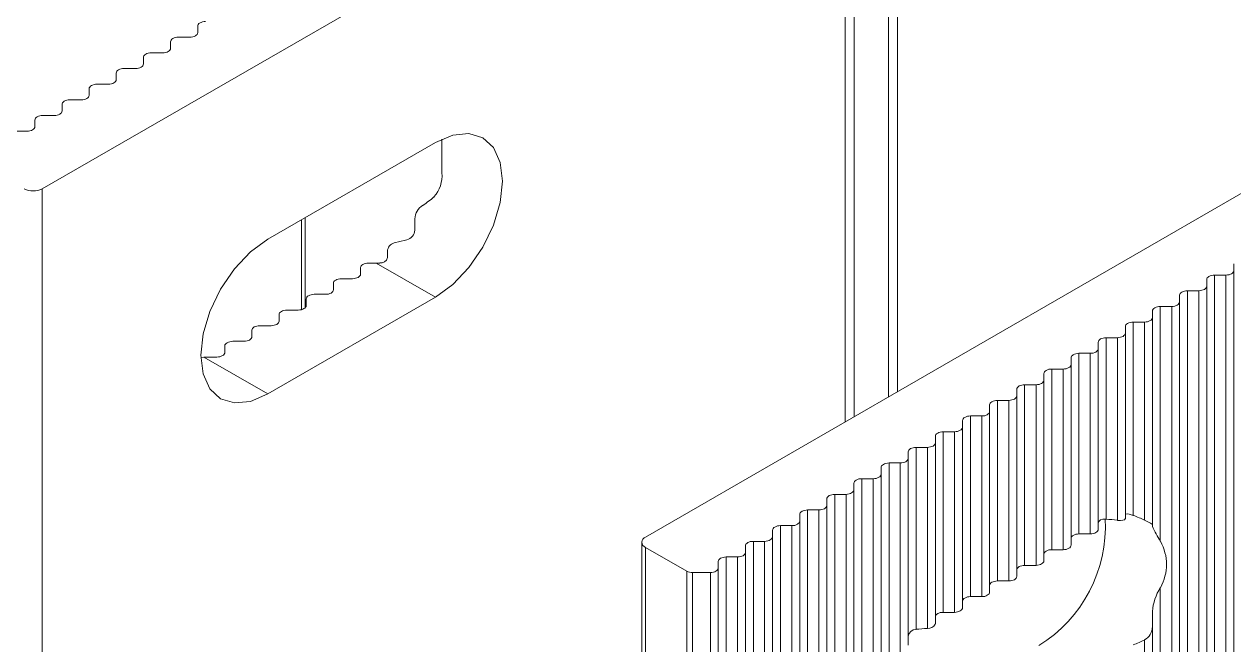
# Model space of a CAD drawing. Header units: millimetres. Extents: x 39 to 459, y 26 to 647.
# Drawn here: x 69.141 to 70.289, y 244.061 to 244.65 of the extents above; entities that cross this region are included whole.
import ezdxf

# ---------------------------------------------------------------- set-up
doc = ezdxf.new("R2010")
doc.units = ezdxf.units.MM
doc.layers.add('ANTET', color=7, linetype='Continuous')

# ---------------------------------------------------------------- blocks, each defined once
blk = doc.blocks.new('Griyaj Montajı')
at = {"color": 7, "linetype": 'Continuous', "lineweight": 15}
for p, q in [((11052.8745, 2136.6308), (11052.1122, 2136.1908)), ((11052.2599, 2136.339), (11052.2599, 2136.3452)), ((11052.2341, 2136.3241), (11052.2341, 2136.3304)), ((11052.2416, 2136.3347), (11052.2524, 2136.3347)), ((11052.2159, 2136.3198), (11052.2266, 2136.3198)), ((11052.1901, 2136.3049), (11052.2009, 2136.3049)), ((11052.2084, 2136.3093), (11052.2084, 2136.3155)), ((11052.1826, 2136.2944), (11052.1826, 2136.3006)), ((11053.4473, 2136.3002), (11052.685, 2135.8601)), ((11052.1568, 2136.2795), (11052.1568, 2136.2857)), ((11052.1643, 2136.2901), (11052.1751, 2136.2901)), ((11052.1311, 2136.2647), (11052.1311, 2136.2709)), ((11052.1386, 2136.2752), (11052.1493, 2136.2752)), ((11052.1128, 2136.2603), (11052.1236, 2136.2603)), ((11052.1053, 2136.2498), (11052.1053, 2136.256)), ((11052.0871, 2136.2455), (11052.0978, 2136.2455)), ((11052.4917, 2136.238), (11052.4917, 2136.2058)), ((11052.4856, 2136.2348), (11052.3265, 2136.143)), ((11052.1122, 2136.1908), (11052.1122, 2135.2109)), ((11052.3583, 2136.1613), (11052.3583, 2136.076)), ((11052.4144, 2136.116), (11052.4144, 2136.1098)), ((11052.4293, 2136.1203), (11052.4219, 2136.1203)), ((11052.4293, 2136.1203), (11052.4856, 2136.0878)), ((11053.2434, 2136.1132), (11053.2434, 2136.1194)), ((11053.2434, 2136.1132), (11053.2434, 2135.1334)), ((11052.3887, 2136.1011), (11052.3887, 2136.0949)), ((11052.4069, 2136.1054), (11052.3962, 2136.1054)), ((11053.2176, 2136.0984), (11053.2176, 2136.1046)), ((11053.2176, 2136.0984), (11053.2176, 2135.1185)), ((11053.2251, 2136.1089), (11053.2359, 2136.1089)), ((11053.2251, 2136.1089), (11053.2251, 2135.1291)), ((11053.2359, 2136.1089), (11053.2359, 2135.1291)), ((11052.4856, 2136.0878), (11052.3265, 2135.996)), ((11052.3629, 2136.0862), (11052.3629, 2136.08)), ((11052.3812, 2136.0906), (11052.3704, 2136.0906)), ((11053.1919, 2136.0835), (11053.1919, 2136.0897)), ((11053.1994, 2136.094), (11053.2101, 2136.094)), ((11053.1994, 2136.094), (11053.1994, 2135.1142)), ((11053.2101, 2136.094), (11053.2101, 2135.1142)), ((11052.3554, 2136.0757), (11052.3447, 2136.0757)), ((11053.1661, 2136.0686), (11053.1661, 2136.0748)), ((11053.1736, 2136.0792), (11053.1844, 2136.0792)), ((11053.1736, 2136.0792), (11053.1736, 2135.8563)), ((11053.1844, 2136.0792), (11053.1844, 2135.0993)), ((11053.1919, 2136.0835), (11053.1919, 2135.1036)), ((11052.3372, 2136.0714), (11052.3372, 2136.0652)), ((11053.1479, 2136.0643), (11053.1586, 2136.0643)), ((11053.1479, 2136.0643), (11053.1479, 2135.8808)), ((11053.1586, 2136.0643), (11053.1586, 2135.8762)), ((11053.1661, 2136.0686), (11053.1661, 2135.8722)), ((11052.3114, 2136.0565), (11052.3114, 2136.0503)), ((11052.3297, 2136.0608), (11052.3189, 2136.0608)), ((11053.1404, 2136.0538), (11053.1404, 2136.06)), ((11053.1404, 2136.0538), (11053.1404, 2135.8777)), ((11052.2856, 2136.0416), (11052.2856, 2136.0354)), ((11052.3039, 2136.046), (11052.2931, 2136.046)), ((11053.1146, 2136.0389), (11053.1146, 2136.0451)), ((11053.1221, 2136.0494), (11053.1329, 2136.0494)), ((11053.1221, 2136.0494), (11053.1221, 2135.8772)), ((11053.1329, 2136.0494), (11053.1329, 2135.876)), ((11052.2658, 2136.031), (11052.2636, 2136.0305)), ((11052.2658, 2136.031), (11052.3265, 2135.996)), ((11052.2781, 2136.0311), (11052.2674, 2136.0311)), ((11053.0889, 2136.024), (11053.0889, 2136.0302)), ((11053.0964, 2136.0346), (11053.1071, 2136.0346)), ((11053.0964, 2136.0346), (11053.0964, 2135.8631)), ((11053.1071, 2136.0346), (11053.1071, 2135.8631)), ((11053.1146, 2136.0389), (11053.1146, 2135.8674)), ((11053.0706, 2136.0197), (11053.0814, 2136.0197)), ((11053.0706, 2136.0197), (11053.0706, 2135.8482)), ((11053.0814, 2136.0197), (11053.0814, 2135.8482)), ((11053.0889, 2136.024), (11053.0889, 2135.8525)), ((11053.0631, 2136.0091), (11053.0631, 2136.0154)), ((11053.0631, 2136.0091), (11053.0631, 2135.8377)), ((11053.0373, 2135.9943), (11053.0373, 2136.0005)), ((11053.0373, 2135.9943), (11053.0373, 2135.8228)), ((11053.0448, 2136.0048), (11053.0556, 2136.0048)), ((11053.0448, 2136.0048), (11053.0448, 2135.8333)), ((11053.0556, 2136.0048), (11053.0556, 2135.8333)), ((11053.0116, 2135.9794), (11053.0116, 2135.9856)), ((11053.0191, 2135.9899), (11053.0298, 2135.9899)), ((11053.0191, 2135.9899), (11053.0191, 2135.8185)), ((11053.0298, 2135.9899), (11053.0298, 2135.8185)), ((11052.9933, 2135.9751), (11053.0041, 2135.9751)), ((11052.9933, 2135.9751), (11052.9933, 2135.8036)), ((11053.0041, 2135.9751), (11053.0041, 2135.8036)), ((11053.0116, 2135.9794), (11053.0116, 2135.8079)), ((11052.9676, 2135.9602), (11052.9783, 2135.9602)), ((11052.9676, 2135.9602), (11052.9676, 2135.7887)), ((11052.9783, 2135.9602), (11052.9783, 2135.7887)), ((11052.9858, 2135.9645), (11052.9858, 2135.9708)), ((11052.9858, 2135.9645), (11052.9858, 2135.7931)), ((11052.9601, 2135.9497), (11052.9601, 2135.9559)), ((11052.9601, 2135.9497), (11052.9601, 2135.7782)), ((11052.9343, 2135.9348), (11052.9343, 2135.941)), ((11052.9418, 2135.9453), (11052.9526, 2135.9453)), ((11052.9418, 2135.9453), (11052.9418, 2135.7725)), ((11052.9526, 2135.9453), (11052.9526, 2135.7735)), ((11052.9086, 2135.9199), (11052.9086, 2135.9261)), ((11052.9161, 2135.9305), (11052.9268, 2135.9305)), ((11052.9161, 2135.9305), (11052.9161, 2135.7446)), ((11052.9268, 2135.9305), (11052.9268, 2135.7488)), ((11052.9343, 2135.9348), (11052.9343, 2135.7575)), ((11052.8903, 2135.9156), (11052.9011, 2135.9156)), ((11052.8903, 2135.9156), (11052.8903, 2135.6749)), ((11052.9011, 2135.9156), (11052.9011, 2135.7005)), ((11052.9086, 2135.9199), (11052.9086, 2135.7195)), ((11052.8828, 2135.9051), (11052.8828, 2135.9113)), ((11052.8828, 2135.9051), (11052.8828, 2134.9252)), ((11052.857, 2135.8902), (11052.857, 2135.8964)), ((11052.8645, 2135.9007), (11052.8753, 2135.9007)), ((11052.8645, 2135.9007), (11052.8645, 2134.9209)), ((11052.8753, 2135.9007), (11052.8753, 2134.9209)), ((11052.8313, 2135.8753), (11052.8313, 2135.8815)), ((11052.8388, 2135.8859), (11052.8495, 2135.8859)), ((11052.8388, 2135.8859), (11052.8388, 2134.906)), ((11052.8495, 2135.8859), (11052.8495, 2134.906)), ((11052.857, 2135.8902), (11052.857, 2134.9103)), ((11052.813, 2135.871), (11052.8238, 2135.871)), ((11052.813, 2135.871), (11052.813, 2134.8911)), ((11052.8238, 2135.871), (11052.8238, 2134.8911)), ((11052.8313, 2135.8753), (11052.8313, 2134.8955)), ((11052.8055, 2135.8605), (11052.8055, 2135.8667)), ((11052.8055, 2135.8605), (11052.8055, 2134.8806)), ((11053.1071, 2135.8631), (11053.0964, 2135.8631)), ((11052.6815, 2135.8552), (11052.6815, 2134.8754)), ((11052.685, 2135.8503), (11052.7242, 2135.8277)), ((11052.685, 2135.8503), (11052.685, 2134.8705)), ((11052.7798, 2135.8456), (11052.7798, 2135.8518)), ((11052.7798, 2135.8456), (11052.7798, 2134.8657)), ((11052.7873, 2135.8561), (11052.798, 2135.8561)), ((11052.7873, 2135.8561), (11052.7873, 2134.8763)), ((11052.798, 2135.8561), (11052.798, 2134.8763)), ((11053.0814, 2135.8482), (11053.0706, 2135.8482)), ((11052.754, 2135.8307), (11052.754, 2135.8369)), ((11052.7615, 2135.8413), (11052.7723, 2135.8413)), ((11052.7615, 2135.8413), (11052.7615, 2134.8614)), ((11052.7723, 2135.8413), (11052.7723, 2134.8614)), ((11052.7242, 2135.8277), (11052.7242, 2134.8478)), ((11052.7295, 2135.8264), (11052.7465, 2135.8264)), ((11052.7295, 2135.8264), (11052.7295, 2134.8465)), ((11052.7465, 2135.8264), (11052.7465, 2134.8465)), ((11052.754, 2135.8307), (11052.754, 2134.8509)), ((11053.0556, 2135.8333), (11053.0448, 2135.8333)), ((11053.0298, 2135.8185), (11053.0191, 2135.8185)), ((11053.1736, 2135.8121), (11053.1736, 2135.3664)), ((11053.0041, 2135.8036), (11052.9933, 2135.8036)), ((11052.9783, 2135.7887), (11052.9676, 2135.7887)), ((11053.1661, 2135.7752), (11053.1661, 2135.3822)), ((11053.1586, 2135.7625), (11053.1586, 2135.3863))]:
    blk.add_line(p, q, dxfattribs=at)
at = {"color": 8, "linetype": 'Continuous', "lineweight": 15}
for p, q in [((11052.8745, 2136.6308), (11052.8745, 2135.9695)), ((11052.883, 2136.6328), (11052.883, 2135.9744)), ((11052.9155, 2136.6328), (11052.9155, 2135.9932)), ((11052.924, 2136.6308), (11052.924, 2135.9981)), ((11052.3618, 2136.1634), (11052.3618, 2136.0778))]:
    blk.add_line(p, q, dxfattribs=at)
at = {"color": 7, "linetype": 'Continuous', "lineweight": 15, "flags": 128}
for points in [[(11052.2524, 2136.3347), (11052.2538, 2136.3348), (11052.2552, 2136.335), (11052.2565, 2136.3354), (11052.2577, 2136.3359), (11052.2586, 2136.3366), (11052.2593, 2136.3374), (11052.2597, 2136.3382), (11052.2599, 2136.339)], [(11052.2599, 2136.3452), (11052.26, 2136.3461), (11052.2604, 2136.3469), (11052.2611, 2136.3476), (11052.2621, 2136.3483), (11052.2632, 2136.3488), (11052.2645, 2136.3492), (11052.2659, 2136.3495), (11052.2674, 2136.3496)], [(11052.2341, 2136.3304), (11052.2343, 2136.3312), (11052.2347, 2136.332), (11052.2354, 2136.3328), (11052.2363, 2136.3334), (11052.2375, 2136.334), (11052.2388, 2136.3344), (11052.2402, 2136.3346), (11052.2416, 2136.3347)], [(11052.2084, 2136.3155), (11052.2085, 2136.3163), (11052.2089, 2136.3171), (11052.2096, 2136.3179), (11052.2106, 2136.3185), (11052.2117, 2136.3191), (11052.213, 2136.3195), (11052.2144, 2136.3197), (11052.2159, 2136.3198)], [(11052.2266, 2136.3198), (11052.2281, 2136.3199), (11052.2295, 2136.3201), (11052.2308, 2136.3205), (11052.2319, 2136.3211), (11052.2329, 2136.3217), (11052.2336, 2136.3225), (11052.234, 2136.3233), (11052.2341, 2136.3241)], [(11052.1826, 2136.3006), (11052.1828, 2136.3015), (11052.1832, 2136.3023), (11052.1839, 2136.303), (11052.1848, 2136.3037), (11052.1859, 2136.3042), (11052.1872, 2136.3046), (11052.1886, 2136.3049), (11052.1901, 2136.3049)], [(11052.2009, 2136.3049), (11052.2023, 2136.305), (11052.2037, 2136.3053), (11052.205, 2136.3057), (11052.2062, 2136.3062), (11052.2071, 2136.3069), (11052.2078, 2136.3076), (11052.2082, 2136.3084), (11052.2084, 2136.3093)], [(11052.1751, 2136.2901), (11052.1766, 2136.2902), (11052.178, 2136.2904), (11052.1793, 2136.2908), (11052.1804, 2136.2913), (11052.1813, 2136.292), (11052.182, 2136.2927), (11052.1825, 2136.2936), (11052.1826, 2136.2944)], [(11052.1568, 2136.2857), (11052.157, 2136.2866), (11052.1574, 2136.2874), (11052.1581, 2136.2881), (11052.159, 2136.2888), (11052.1602, 2136.2893), (11052.1615, 2136.2897), (11052.1629, 2136.29), (11052.1643, 2136.2901)], [(11052.1311, 2136.2709), (11052.1312, 2136.2717), (11052.1317, 2136.2725), (11052.1324, 2136.2733), (11052.1333, 2136.2739), (11052.1344, 2136.2745), (11052.1357, 2136.2749), (11052.1371, 2136.2751), (11052.1386, 2136.2752)], [(11052.1493, 2136.2752), (11052.1508, 2136.2753), (11052.1522, 2136.2755), (11052.1535, 2136.2759), (11052.1547, 2136.2765), (11052.1556, 2136.2771), (11052.1563, 2136.2779), (11052.1567, 2136.2787), (11052.1568, 2136.2795)], [(11052.1053, 2136.256), (11052.1055, 2136.2569), (11052.1059, 2136.2577), (11052.1066, 2136.2584), (11052.1075, 2136.2591), (11052.1087, 2136.2596), (11052.11, 2136.26), (11052.1114, 2136.2603), (11052.1128, 2136.2603)], [(11052.1236, 2136.2603), (11052.1251, 2136.2604), (11052.1265, 2136.2607), (11052.1278, 2136.2611), (11052.1289, 2136.2616), (11052.1298, 2136.2623), (11052.1305, 2136.263), (11052.1309, 2136.2638), (11052.1311, 2136.2647)], [(11052.0978, 2136.2455), (11052.0993, 2136.2455), (11052.1007, 2136.2458), (11052.102, 2136.2462), (11052.1031, 2136.2467), (11052.1041, 2136.2474), (11052.1048, 2136.2481), (11052.1052, 2136.249), (11052.1053, 2136.2498)], [(11052.4856, 2136.2348), (11052.5021, 2136.2418), (11052.5174, 2136.2433), (11052.5306, 2136.2393), (11052.5407, 2136.2299), (11052.5471, 2136.2158), (11052.5492, 2136.1981), (11052.5471, 2136.1778), (11052.5407, 2136.1564), (11052.5306, 2136.1353), (11052.5174, 2136.116), (11052.5021, 2136.0998), (11052.4856, 2136.0878)], [(11052.4659, 2136.1624), (11052.4659, 2136.1587), (11052.4659, 2136.1552), (11052.4659, 2136.1516)], [(11052.3265, 2135.996), (11052.31, 2135.989), (11052.2947, 2135.9875), (11052.2815, 2135.9915), (11052.2714, 2136.0009), (11052.265, 2136.015), (11052.2628, 2136.0327), (11052.265, 2136.053), (11052.2714, 2136.0744), (11052.2815, 2136.0955), (11052.2947, 2136.1147), (11052.31, 2136.131), (11052.3265, 2136.143)], [(11052.4402, 2136.1328), (11052.4402, 2136.1303), (11052.4402, 2136.1278), (11052.4402, 2136.1254)], [(11052.4144, 2136.1098), (11052.4143, 2136.1089), (11052.4139, 2136.1081), (11052.4132, 2136.1074), (11052.4122, 2136.1067), (11052.4111, 2136.1062), (11052.4098, 2136.1058), (11052.4084, 2136.1055), (11052.4069, 2136.1054)], [(11052.4219, 2136.1203), (11052.4205, 2136.1202), (11052.4191, 2136.12), (11052.4178, 2136.1196), (11052.4166, 2136.119), (11052.4157, 2136.1184), (11052.415, 2136.1176), (11052.4146, 2136.1168), (11052.4144, 2136.116)], [(11053.2359, 2136.1089), (11053.2374, 2136.109), (11053.2388, 2136.1092), (11053.2401, 2136.1096), (11053.2412, 2136.1102), (11053.2421, 2136.1108), (11053.2428, 2136.1116), (11053.2433, 2136.1124), (11053.2434, 2136.1132)], [(11052.3962, 2136.1054), (11052.3947, 2136.1054), (11052.3933, 2136.1051), (11052.392, 2136.1047), (11052.3909, 2136.1042), (11052.3899, 2136.1035), (11052.3892, 2136.1028), (11052.3888, 2136.102), (11052.3887, 2136.1011)], [(11053.2101, 2136.094), (11053.2116, 2136.0941), (11053.213, 2136.0944), (11053.2143, 2136.0948), (11053.2154, 2136.0953), (11053.2164, 2136.096), (11053.2171, 2136.0967), (11053.2175, 2136.0975), (11053.2176, 2136.0984)], [(11053.2176, 2136.1046), (11053.2178, 2136.1054), (11053.2182, 2136.1062), (11053.2189, 2136.107), (11053.2198, 2136.1076), (11053.221, 2136.1082), (11053.2223, 2136.1086), (11053.2237, 2136.1088), (11053.2251, 2136.1089)], [(11052.3704, 2136.0906), (11052.3689, 2136.0905), (11052.3675, 2136.0902), (11052.3662, 2136.0898), (11052.3651, 2136.0893), (11052.3642, 2136.0887), (11052.3635, 2136.0879), (11052.3631, 2136.0871), (11052.3629, 2136.0862)], [(11052.3887, 2136.0949), (11052.3885, 2136.0941), (11052.3881, 2136.0933), (11052.3874, 2136.0925), (11052.3865, 2136.0918), (11052.3853, 2136.0913), (11052.384, 2136.0909), (11052.3826, 2136.0907), (11052.3812, 2136.0906)], [(11053.1919, 2136.0897), (11053.192, 2136.0906), (11053.1925, 2136.0914), (11053.1931, 2136.0921), (11053.1941, 2136.0928), (11053.1952, 2136.0933), (11053.1965, 2136.0937), (11053.1979, 2136.094), (11053.1994, 2136.094)], [(11052.3447, 2136.0757), (11052.3432, 2136.0756), (11052.3418, 2136.0754), (11052.3405, 2136.075), (11052.3393, 2136.0744), (11052.3384, 2136.0738), (11052.3377, 2136.073), (11052.3373, 2136.0722), (11052.3372, 2136.0714)], [(11052.3629, 2136.08), (11052.3628, 2136.0792), (11052.3623, 2136.0784), (11052.3616, 2136.0776), (11052.3607, 2136.077), (11052.3596, 2136.0764), (11052.3583, 2136.076), (11052.3569, 2136.0758), (11052.3554, 2136.0757)], [(11053.1661, 2136.0748), (11053.1663, 2136.0757), (11053.1667, 2136.0765), (11053.1674, 2136.0772), (11053.1683, 2136.0779), (11053.1695, 2136.0784), (11053.1708, 2136.0788), (11053.1722, 2136.0791), (11053.1736, 2136.0792)], [(11053.1844, 2136.0792), (11053.1858, 2136.0792), (11053.1873, 2136.0795), (11053.1885, 2136.0799), (11053.1897, 2136.0804), (11053.1906, 2136.0811), (11053.1913, 2136.0818), (11053.1917, 2136.0827), (11053.1919, 2136.0835)], [(11052.3372, 2136.0652), (11052.337, 2136.0643), (11052.3366, 2136.0635), (11052.3359, 2136.0628), (11052.335, 2136.0621), (11052.3338, 2136.0616), (11052.3325, 2136.0612), (11052.3311, 2136.0609), (11052.3297, 2136.0608)], [(11053.1404, 2136.06), (11053.1405, 2136.0608), (11053.1409, 2136.0616), (11053.1416, 2136.0624), (11053.1426, 2136.063), (11053.1437, 2136.0636), (11053.145, 2136.064), (11053.1464, 2136.0642), (11053.1479, 2136.0643)], [(11053.1586, 2136.0643), (11053.1601, 2136.0644), (11053.1615, 2136.0646), (11053.1628, 2136.065), (11053.1639, 2136.0656), (11053.1649, 2136.0662), (11053.1656, 2136.067), (11053.166, 2136.0678), (11053.1661, 2136.0686)], [(11052.3189, 2136.0608), (11052.3174, 2136.0608), (11052.316, 2136.0605), (11052.3147, 2136.0601), (11052.3136, 2136.0596), (11052.3127, 2136.0589), (11052.312, 2136.0582), (11052.3115, 2136.0574), (11052.3114, 2136.0565)], [(11053.1329, 2136.0494), (11053.1343, 2136.0495), (11053.1357, 2136.0498), (11053.137, 2136.0502), (11053.1382, 2136.0507), (11053.1391, 2136.0514), (11053.1398, 2136.0521), (11053.1402, 2136.0529), (11053.1404, 2136.0538)], [(11052.2931, 2136.046), (11052.2917, 2136.0459), (11052.2903, 2136.0456), (11052.289, 2136.0452), (11052.2878, 2136.0447), (11052.2869, 2136.044), (11052.2862, 2136.0433), (11052.2858, 2136.0425), (11052.2856, 2136.0416)], [(11052.3114, 2136.0503), (11052.3112, 2136.0495), (11052.3108, 2136.0486), (11052.3101, 2136.0479), (11052.3092, 2136.0472), (11052.3081, 2136.0467), (11052.3068, 2136.0463), (11052.3054, 2136.0461), (11052.3039, 2136.046)], [(11053.1146, 2136.0451), (11053.1148, 2136.0459), (11053.1152, 2136.0468), (11053.1159, 2136.0475), (11053.1168, 2136.0482), (11053.1179, 2136.0487), (11053.1192, 2136.0491), (11053.1206, 2136.0493), (11053.1221, 2136.0494)], [(11052.2856, 2136.0354), (11052.2855, 2136.0346), (11052.2851, 2136.0338), (11052.2844, 2136.033), (11052.2834, 2136.0324), (11052.2823, 2136.0318), (11052.281, 2136.0314), (11052.2796, 2136.0312), (11052.2781, 2136.0311)], [(11053.0889, 2136.0302), (11053.089, 2136.0311), (11053.0894, 2136.0319), (11053.0901, 2136.0326), (11053.091, 2136.0333), (11053.0922, 2136.0338), (11053.0935, 2136.0342), (11053.0949, 2136.0345), (11053.0964, 2136.0346)], [(11053.1071, 2136.0346), (11053.1086, 2136.0346), (11053.11, 2136.0349), (11053.1113, 2136.0353), (11053.1124, 2136.0358), (11053.1133, 2136.0365), (11053.114, 2136.0372), (11053.1145, 2136.038), (11053.1146, 2136.0389)], [(11053.0631, 2136.0154), (11053.0632, 2136.0162), (11053.0637, 2136.017), (11053.0644, 2136.0178), (11053.0653, 2136.0184), (11053.0664, 2136.019), (11053.0677, 2136.0194), (11053.0691, 2136.0196), (11053.0706, 2136.0197)], [(11053.0814, 2136.0197), (11053.0828, 2136.0198), (11053.0842, 2136.02), (11053.0855, 2136.0204), (11053.0867, 2136.021), (11053.0876, 2136.0216), (11053.0883, 2136.0224), (11053.0887, 2136.0232), (11053.0889, 2136.024)], [(11053.0556, 2136.0048), (11053.0571, 2136.0049), (11053.0585, 2136.0051), (11053.0598, 2136.0055), (11053.0609, 2136.0061), (11053.0618, 2136.0067), (11053.0625, 2136.0075), (11053.0629, 2136.0083), (11053.0631, 2136.0091)], [(11053.0298, 2135.9899), (11053.0313, 2135.99), (11053.0327, 2135.9903), (11053.034, 2135.9907), (11053.0351, 2135.9912), (11053.0361, 2135.9919), (11053.0368, 2135.9926), (11053.0372, 2135.9934), (11053.0373, 2135.9943)], [(11053.0373, 2136.0005), (11053.0375, 2136.0013), (11053.0379, 2136.0021), (11053.0386, 2136.0029), (11053.0395, 2136.0036), (11053.0407, 2136.0041), (11053.042, 2136.0045), (11053.0434, 2136.0047), (11053.0448, 2136.0048)], [(11053.0116, 2135.9856), (11053.0117, 2135.9865), (11053.0121, 2135.9873), (11053.0128, 2135.988), (11053.0138, 2135.9887), (11053.0149, 2135.9892), (11053.0162, 2135.9896), (11053.0176, 2135.9899), (11053.0191, 2135.9899)], [(11052.9858, 2135.9708), (11052.986, 2135.9716), (11052.9864, 2135.9724), (11052.9871, 2135.9732), (11052.988, 2135.9738), (11052.9892, 2135.9744), (11052.9905, 2135.9748), (11052.9919, 2135.975), (11052.9933, 2135.9751)], [(11053.0041, 2135.9751), (11053.0055, 2135.9752), (11053.007, 2135.9754), (11053.0082, 2135.9758), (11053.0094, 2135.9763), (11053.0103, 2135.977), (11053.011, 2135.9778), (11053.0114, 2135.9786), (11053.0116, 2135.9794)], [(11052.9601, 2135.9559), (11052.9602, 2135.9567), (11052.9606, 2135.9575), (11052.9613, 2135.9583), (11052.9623, 2135.9589), (11052.9634, 2135.9595), (11052.9647, 2135.9599), (11052.9661, 2135.9601), (11052.9676, 2135.9602)], [(11052.9783, 2135.9602), (11052.9798, 2135.9603), (11052.9812, 2135.9605), (11052.9825, 2135.9609), (11052.9836, 2135.9615), (11052.9846, 2135.9621), (11052.9853, 2135.9629), (11052.9857, 2135.9637), (11052.9858, 2135.9645)], [(11052.9526, 2135.9453), (11052.954, 2135.9454), (11052.9554, 2135.9457), (11052.9567, 2135.9461), (11052.9579, 2135.9466), (11052.9588, 2135.9473), (11052.9595, 2135.948), (11052.9599, 2135.9488), (11052.9601, 2135.9497)], [(11052.9343, 2135.941), (11052.9345, 2135.9419), (11052.9349, 2135.9427), (11052.9356, 2135.9434), (11052.9365, 2135.9441), (11052.9376, 2135.9446), (11052.9389, 2135.945), (11052.9403, 2135.9453), (11052.9418, 2135.9453)], [(11052.9086, 2135.9261), (11052.9087, 2135.927), (11052.9091, 2135.9278), (11052.9098, 2135.9285), (11052.9107, 2135.9292), (11052.9119, 2135.9297), (11052.9132, 2135.9301), (11052.9146, 2135.9304), (11052.9161, 2135.9305)], [(11052.9268, 2135.9305), (11052.9283, 2135.9306), (11052.9297, 2135.9308), (11052.931, 2135.9312), (11052.9321, 2135.9317), (11052.933, 2135.9324), (11052.9337, 2135.9331), (11052.9342, 2135.934), (11052.9343, 2135.9348)], [(11052.8828, 2135.9113), (11052.8829, 2135.9121), (11052.8834, 2135.9129), (11052.8841, 2135.9137), (11052.885, 2135.9143), (11052.8861, 2135.9149), (11052.8874, 2135.9153), (11052.8888, 2135.9155), (11052.8903, 2135.9156)], [(11052.9011, 2135.9156), (11052.9025, 2135.9157), (11052.9039, 2135.9159), (11052.9052, 2135.9163), (11052.9064, 2135.9169), (11052.9073, 2135.9175), (11052.908, 2135.9183), (11052.9084, 2135.9191), (11052.9086, 2135.9199)], [(11052.8753, 2135.9007), (11052.8768, 2135.9008), (11052.8782, 2135.9011), (11052.8795, 2135.9015), (11052.8806, 2135.902), (11052.8815, 2135.9027), (11052.8822, 2135.9034), (11052.8826, 2135.9042), (11052.8828, 2135.9051)], [(11052.857, 2135.8964), (11052.8572, 2135.8972), (11052.8576, 2135.8981), (11052.8583, 2135.8988), (11052.8592, 2135.8995), (11052.8604, 2135.9), (11052.8617, 2135.9004), (11052.8631, 2135.9007), (11052.8645, 2135.9007)], [(11052.8313, 2135.8815), (11052.8314, 2135.8824), (11052.8318, 2135.8832), (11052.8325, 2135.8839), (11052.8335, 2135.8846), (11052.8346, 2135.8851), (11052.8359, 2135.8855), (11052.8373, 2135.8858), (11052.8388, 2135.8859)], [(11052.8495, 2135.8859), (11052.851, 2135.8859), (11052.8524, 2135.8862), (11052.8537, 2135.8866), (11052.8548, 2135.8871), (11052.8558, 2135.8878), (11052.8565, 2135.8885), (11052.8569, 2135.8893), (11052.857, 2135.8902)], [(11053.1404, 2135.8813), (11053.1404, 2135.8814), (11053.1408, 2135.8819), (11053.1421, 2135.8821), (11053.1441, 2135.8819), (11053.1469, 2135.8811), (11053.1479, 2135.8808)], [(11052.8055, 2135.8667), (11052.8057, 2135.8675), (11052.8061, 2135.8683), (11052.8068, 2135.8691), (11052.8077, 2135.8697), (11052.8089, 2135.8703), (11052.8101, 2135.8707), (11052.8116, 2135.8709), (11052.813, 2135.871)], [(11052.8238, 2135.871), (11052.8252, 2135.8711), (11052.8266, 2135.8713), (11052.8279, 2135.8717), (11052.8291, 2135.8723), (11052.83, 2135.8729), (11052.8307, 2135.8737), (11052.8311, 2135.8745), (11052.8313, 2135.8753)], [(11053.1146, 2135.8736), (11053.1147, 2135.8741), (11053.1154, 2135.8754), (11053.1168, 2135.8764), (11053.1189, 2135.8771), (11053.1213, 2135.8772), (11053.1221, 2135.8772)], [(11053.1329, 2135.876), (11053.1335, 2135.8759), (11053.1359, 2135.8758), (11053.138, 2135.8761), (11053.1395, 2135.8766), (11053.1403, 2135.8774), (11053.1404, 2135.8777)], [(11052.798, 2135.8561), (11052.7995, 2135.8562), (11052.8009, 2135.8565), (11052.8022, 2135.8569), (11052.8033, 2135.8574), (11052.8043, 2135.8581), (11052.805, 2135.8588), (11052.8054, 2135.8596), (11052.8055, 2135.8605)], [(11053.0964, 2135.8631), (11053.0949, 2135.863), (11053.0935, 2135.8628), (11053.0922, 2135.8624), (11053.091, 2135.8618), (11053.0901, 2135.8612), (11053.0894, 2135.8604), (11053.089, 2135.8596), (11053.0889, 2135.8588)], [(11053.1146, 2135.8674), (11053.1145, 2135.8666), (11053.114, 2135.8658), (11053.1133, 2135.865), (11053.1124, 2135.8644), (11053.1113, 2135.8638), (11053.11, 2135.8634), (11053.1086, 2135.8632), (11053.1071, 2135.8631)], [(11052.7723, 2135.8413), (11052.7737, 2135.8413), (11052.7751, 2135.8416), (11052.7764, 2135.842), (11052.7776, 2135.8425), (11052.7785, 2135.8432), (11052.7792, 2135.8439), (11052.7796, 2135.8447), (11052.7798, 2135.8456)], [(11052.7798, 2135.8518), (11052.7799, 2135.8526), (11052.7803, 2135.8535), (11052.781, 2135.8542), (11052.782, 2135.8549), (11052.7831, 2135.8554), (11052.7844, 2135.8558), (11052.7858, 2135.856), (11052.7873, 2135.8561)], [(11053.0706, 2135.8482), (11053.0691, 2135.8481), (11053.0677, 2135.8479), (11053.0664, 2135.8475), (11053.0653, 2135.8469), (11053.0644, 2135.8463), (11053.0637, 2135.8455), (11053.0632, 2135.8447), (11053.0631, 2135.8439)], [(11053.0889, 2135.8525), (11053.0887, 2135.8517), (11053.0883, 2135.8509), (11053.0876, 2135.8501), (11053.0867, 2135.8495), (11053.0855, 2135.8489), (11053.0842, 2135.8485), (11053.0828, 2135.8483), (11053.0814, 2135.8482)], [(11052.754, 2135.8369), (11052.7542, 2135.8378), (11052.7546, 2135.8386), (11052.7553, 2135.8393), (11052.7562, 2135.84), (11052.7573, 2135.8405), (11052.7586, 2135.8409), (11052.76, 2135.8412), (11052.7615, 2135.8413)], [(11053.0631, 2135.8377), (11053.0629, 2135.8368), (11053.0625, 2135.836), (11053.0618, 2135.8353), (11053.0609, 2135.8346), (11053.0598, 2135.8341), (11053.0585, 2135.8337), (11053.0571, 2135.8334), (11053.0556, 2135.8333)], [(11052.7465, 2135.8264), (11052.748, 2135.8265), (11052.7494, 2135.8267), (11052.7507, 2135.8271), (11052.7518, 2135.8277), (11052.7527, 2135.8283), (11052.7534, 2135.8291), (11052.7539, 2135.8299), (11052.754, 2135.8307)], [(11053.0373, 2135.8228), (11053.0372, 2135.822), (11053.0368, 2135.8211), (11053.0361, 2135.8204), (11053.0351, 2135.8197), (11053.034, 2135.8192), (11053.0327, 2135.8188), (11053.0313, 2135.8186), (11053.0298, 2135.8185)], [(11053.0448, 2135.8333), (11053.0434, 2135.8333), (11053.042, 2135.833), (11053.0407, 2135.8326), (11053.0395, 2135.8321), (11053.0386, 2135.8314), (11053.0379, 2135.8307), (11053.0375, 2135.8299), (11053.0373, 2135.829)], [(11053.0191, 2135.8185), (11053.0176, 2135.8184), (11053.0162, 2135.8181), (11053.0149, 2135.8177), (11053.0138, 2135.8172), (11053.0128, 2135.8166), (11053.0121, 2135.8158), (11053.0117, 2135.815), (11053.0116, 2135.8141)], [(11052.9933, 2135.8036), (11052.9919, 2135.8035), (11052.9905, 2135.8033), (11052.9892, 2135.8029), (11052.988, 2135.8023), (11052.9871, 2135.8017), (11052.9864, 2135.8009), (11052.986, 2135.8001), (11052.9858, 2135.7993)], [(11053.0116, 2135.8079), (11053.0114, 2135.8071), (11053.011, 2135.8063), (11053.0103, 2135.8055), (11053.0094, 2135.8049), (11053.0082, 2135.8043), (11053.007, 2135.8039), (11053.0055, 2135.8037), (11053.0041, 2135.8036)], [(11052.9676, 2135.7887), (11052.9661, 2135.7887), (11052.9647, 2135.7884), (11052.9634, 2135.788), (11052.9623, 2135.7875), (11052.9613, 2135.7868), (11052.9606, 2135.7861), (11052.9602, 2135.7853), (11052.9601, 2135.7844)], [(11052.9858, 2135.7931), (11052.9857, 2135.7922), (11052.9853, 2135.7914), (11052.9846, 2135.7907), (11052.9836, 2135.79), (11052.9825, 2135.7895), (11052.9812, 2135.7891), (11052.9798, 2135.7888), (11052.9783, 2135.7887)], [(11053.1661, 2135.7895), (11053.1661, 2135.7848), (11053.1661, 2135.78), (11053.1661, 2135.7752)]]:
    blk.add_lwpolyline(points, dxfattribs=at)
at = {"color": 7, "linetype": 'Continuous', "lineweight": 15}
for centre, radius, start, end in [((11052.4623, 2136.203), 0.0295, 317.8236, 5.4234), ((11052.1037, 2136.2071), 0.0184, 242.6094, 297.3906), ((11052.4826, 2136.1611), 0.0167, 123.3066, 175.5529), ((11052.4559, 2136.1521), 0.0101, 284.6522, 357.0542), ((11052.4485, 2136.1313), 0.00844, 95.5202, 170.0187), ((11052.4336, 2136.127), 0.00672, 261.7246, 346.4221), ((11052.2674, 2136.0182), 0.0129, 89.9795, 96.8964), ((11052.9879, 2135.8707), 0.1336, 301.813, 2.9522), ((11053.1488, 2135.849), 0.0289, 53.2351, 70.1742), ((11053.4792, 2135.8712), 0.3131, 179.822, 180.178), ((11053.2914, 2135.9288), 0.1383, 205.0434, 211.5964), ((11052.6868, 2135.8552), 0.00524, 110.7934, 249.2066), ((11052.7293, 2135.8372), 0.0108, 241.9811, 271.1321), ((11053.2172, 2135.7851), 0.0513, 148.203, 175.044), ((11052.9529, 2135.7818), 0.00831, 267.725, 327.4556), ((11052.9575, 2135.7782), 0.00259, 339.5611, 359.8289), ((11052.9419, 2135.7649), 0.00764, 90.4764, 171.7773), ((11053.1517, 2135.7751), 0.0144, 298.5996, 0.26)]:
    blk.add_arc(centre, radius, start, end, dxfattribs=at)
for centre, start_param, end_param in [((11052.3778, 2136.2235), 5.562567, 5.702188), ((11052.4036, 2136.2087), 5.066397, 5.158187), ((11052.4293, 2136.1938), 4.712389, 4.738832), ((11053.078, 2135.8193), 0.884668, 0.989594), ((11053.1037, 2135.8045), 1.339942, 1.426), ((11053.0522, 2135.8342), 5.977919, 6.588452), ((11052.9658, 2135.7004), 1.675343, 1.760812), ((11053.078, 2135.8193), 5.293591, 5.398518)]:
    blk.add_ellipse(centre, major_axis=(0.1273, 0), ratio=0.577382, start_param=start_param, end_param=end_param, dxfattribs=at)

msp = doc.modelspace()

# ---------------------------------------------------------------- block references
at = {"layer": 'ANTET', "color": 0}
msp.add_blockref('Griyaj Montajı', (-10982.9547, -1891.697), dxfattribs=at)

doc.saveas('drawing.dxf')
